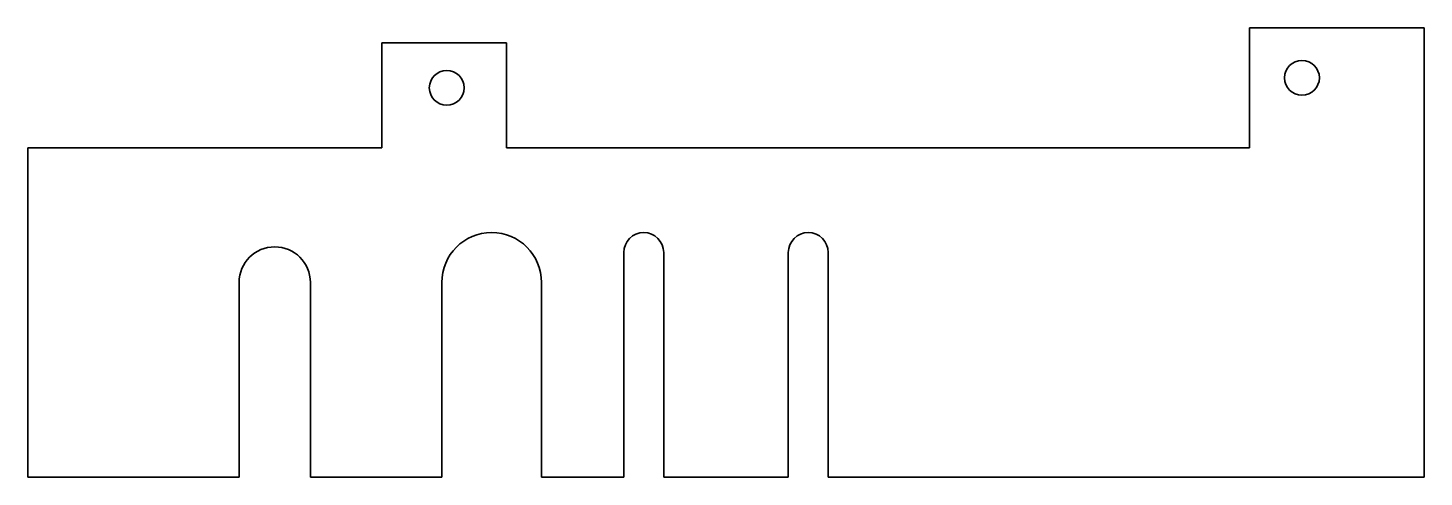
# Model space of a CAD drawing. Header units: inches. Extents: x 269 to 10986, y 1043 to 4337.
# Drawn here: x 4535.3 to 4815.3, y 3091.4 to 3181.4 of the extents above; entities that cross this region are included whole.
import ezdxf

# ---------------------------------------------------------------- set-up
doc = ezdxf.new("R2010")
doc.units = ezdxf.units.IN
doc.header["$MEASUREMENT"] = 0
doc.layers.add('粗实线', color=7, linetype='Continuous', lineweight=35)

msp = doc.modelspace()

# ---------------------------------------------------------------- linework, layer by layer
at = {"layer": '粗实线'}
for p, q in [((4780.308, 3157.377), (4780.308, 3181.377)), ((4815.308, 3181.377), (4780.308, 3181.377)), ((4815.308, 3181.377), (4815.308, 3091.377)), ((4631.308, 3178.377), (4606.308, 3178.377)), ((4535.308, 3091.377), (4535.308, 3157.377)), ((4570.308, 3157.377), (4535.308, 3157.377)), ((4597.308, 3157.377), (4570.308, 3157.377)), ((4600.308, 3157.377), (4597.308, 3157.377)), ((4597.308, 3157.377), (4600.308, 3157.377)), ((4631.308, 3157.377), (4750.308, 3157.377)), ((4753.308, 3157.377), (4780.308, 3157.377)), ((4815.308, 3091.377), (4815.308, 3157.377)), ((4654.808, 3091.377), (4654.808, 3136.377)), ((4662.808, 3091.377), (4662.808, 3136.377)), ((4687.808, 3091.377), (4687.808, 3136.377)), ((4695.808, 3091.377), (4695.808, 3136.377)), ((4577.669, 3091.377), (4577.669, 3130.377)), ((4591.947, 3091.377), (4591.947, 3130.377)), ((4618.308, 3091.377), (4618.308, 3130.377)), ((4638.308, 3130.377), (4638.308, 3091.377)), ((4577.669, 3091.377), (4535.308, 3091.377)), ((4597.308, 3091.377), (4591.947, 3091.377)), ((4597.308, 3091.377), (4600.308, 3091.377)), ((4600.308, 3091.377), (4597.308, 3091.377)), ((4687.808, 3091.377), (4662.808, 3091.377)), ((4750.308, 3091.377), (4695.808, 3091.377)), ((4753.308, 3091.377), (4815.308, 3091.377))]:
    msp.add_line(p, q, dxfattribs=at)
at = {"layer": '粗实线', "ltscale": 0.0375}
for p, q in [((4606.308, 3159.877), (4606.308, 3178.377)), ((4631.308, 3159.877), (4631.308, 3178.377)), ((4606.308, 3158.877), (4606.308, 3157.377)), ((4631.308, 3158.877), (4631.308, 3157.377))]:
    msp.add_line(p, q, dxfattribs=at)
at = {"layer": '粗实线', "ltscale": 0.45}
for p, q in [((4631.308, 3178.377), (4606.308, 3178.377)), ((4618.308, 3091.377), (4600.308, 3091.377))]:
    msp.add_line(p, q, dxfattribs=at)
at = {"layer": '粗实线', "ltscale": 0.025}
for p, q in [((4606.308, 3158.877), (4606.308, 3159.877)), ((4631.308, 3158.877), (4631.308, 3159.877))]:
    msp.add_line(p, q, dxfattribs=at)
at = {"layer": '粗实线', "ltscale": 0.15}
msp.add_line((4600.308, 3157.377), (4606.308, 3157.377), dxfattribs=at)
at = {"layer": '粗实线', "ltscale": 0.075}
for p, q in [((4753.308, 3157.377), (4750.308, 3157.377)), ((4753.308, 3157.377), (4750.308, 3157.377)), ((4750.308, 3091.377), (4753.308, 3091.377)), ((4750.308, 3091.377), (4753.308, 3091.377))]:
    msp.add_line(p, q, dxfattribs=at)
at = {"layer": '粗实线', "ltscale": 0.4125}
msp.add_line((4654.808, 3091.377), (4638.308, 3091.377), dxfattribs=at)
at = {"layer": '粗实线'}
for centre in [(4619.308, 3169.377), (4790.808, 3171.377)]:
    msp.add_circle(centre, 3.5, dxfattribs=at)
for centre, radius in [((4628.308, 3130.377), 10), ((4658.808, 3136.377), 4), ((4691.808, 3136.377), 4), ((4584.808, 3130.377), 7.139)]:
    msp.add_arc(centre, radius, 0, 180, dxfattribs=at)

doc.saveas('drawing.dxf')
